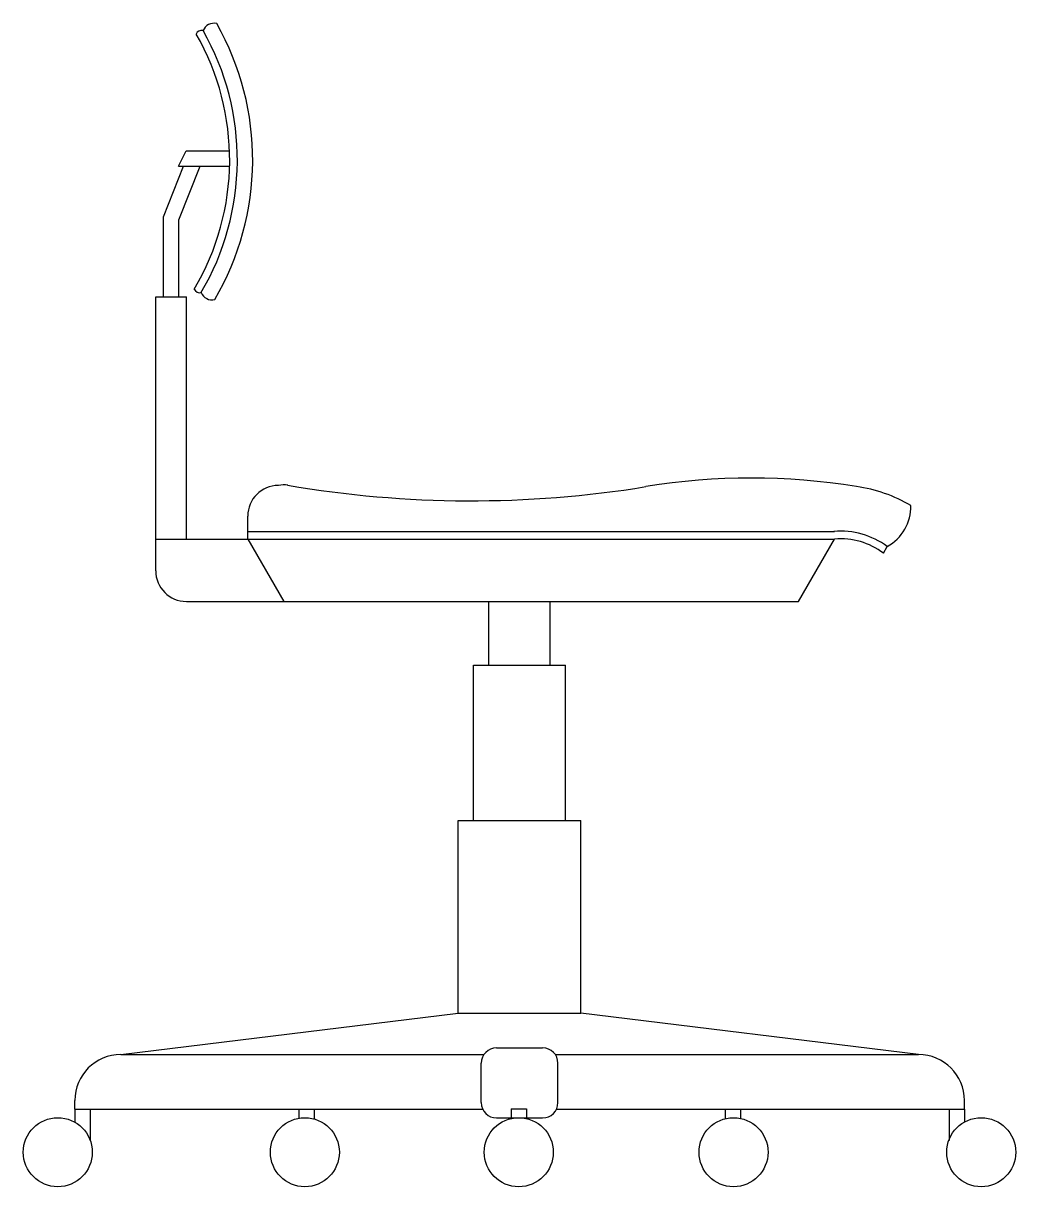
# Model space of a CAD drawing. Extents: x -9.145 to -8.497, y -5.584 to -4.825.
import ezdxf

# ---------------------------------------------------------------- set-up
doc = ezdxf.new("R2010")
doc.units = 0
doc.header["$LTSCALE"] = 0.5
doc.layers.get('0').update_dxf_attribs({"linetype": 'CONTINUOUS'})

msp = doc.modelspace()

# ---------------------------------------------------------------- linework, layer by layer
at = {"color": 0}
for p, q in [((-9.04335, -4.91821), (-9.03835, -4.90821)), ((-9.03835, -4.90821), (-9.01003, -4.90821)), ((-9.05317, -4.95114), (-9.03999, -4.91821)), ((-9.04335, -4.91821), (-9.00997, -4.91821)), ((-9.04317, -4.95307), (-9.02922, -4.91821)), ((-9.05317, -5.00335), (-9.05317, -4.95114)), ((-9.04317, -5.00335), (-9.04317, -4.95307)), ((-9.05817, -5.18198), (-9.05817, -5.00335)), ((-9.05817, -5.00335), (-9.03817, -5.00335)), ((-9.04317, -5.00335), (-9.03817, -5.00335)), ((-9.03817, -5.16133), (-9.03817, -5.00335)), ((-8.99817, -5.16133), (-8.99817, -5.14633)), ((-8.99817, -5.15633), (-8.6155, -5.15633)), ((-9.05817, -5.16133), (-8.6155, -5.16133)), ((-8.99817, -5.16133), (-8.9747, -5.20198)), ((-8.63897, -5.20198), (-8.6155, -5.16133)), ((-8.58371, -5.17055), (-8.58119, -5.16619)), ((-9.03817, -5.20198), (-8.63897, -5.20198)), ((-8.84089, -5.24343), (-8.84089, -5.20198)), ((-8.80089, -5.24343), (-8.80089, -5.20198)), ((-8.85089, -5.34481), (-8.85089, -5.24343)), ((-8.85089, -5.24343), (-8.79089, -5.24343)), ((-8.79089, -5.34481), (-8.79089, -5.24343)), ((-8.86089, -5.47045), (-8.86089, -5.34481)), ((-8.86089, -5.34481), (-8.78089, -5.34481)), ((-8.78089, -5.47045), (-8.78089, -5.34481)), ((-9.08089, -5.49735), (-8.86089, -5.47045)), ((-8.86089, -5.47045), (-8.78089, -5.47045)), ((-8.56089, -5.49735), (-8.78089, -5.47045)), ((-9.08089, -5.49735), (-8.84414, -5.49735)), ((-8.83589, -5.49301), (-8.80589, -5.49301)), ((-8.79764, -5.49735), (-8.56089, -5.49735)), ((-8.84589, -5.52872), (-8.84589, -5.50301)), ((-8.79589, -5.52872), (-8.79589, -5.50301)), ((-9.11089, -5.53307), (-9.11089, -5.52735)), ((-8.53089, -5.53307), (-8.53089, -5.52735)), ((-9.11089, -5.53307), (-9.11089, -5.5415)), ((-9.11089, -5.53307), (-8.84489, -5.53307)), ((-9.10089, -5.53307), (-9.10089, -5.55331)), ((-8.96489, -5.53307), (-8.96489, -5.53891)), ((-8.95489, -5.53307), (-8.95489, -5.53938)), ((-8.82639, -5.53272), (-8.82639, -5.53856)), ((-8.82639, -5.53272), (-8.81639, -5.53272)), ((-8.81639, -5.53272), (-8.81639, -5.53903)), ((-8.79689, -5.53307), (-8.53089, -5.53307)), ((-8.68689, -5.53307), (-8.68689, -5.53938)), ((-8.67689, -5.53307), (-8.67689, -5.53891)), ((-8.54089, -5.53307), (-8.54089, -5.55331)), ((-8.53089, -5.53307), (-8.53089, -5.5415)), ((-8.83589, -5.53872), (-8.80589, -5.53872))]:
    msp.add_line(p, q, dxfattribs=at)
for centre in [(-9.12201, -5.56106), (-8.96092, -5.56106), (-8.82148, -5.56106), (-8.68143, -5.56106), (-8.51993, -5.56106)]:
    msp.add_circle(centre, 0.0225, dxfattribs=at)
for centre, radius, start, end in [((-9.02827, -4.83334), 0.0037, 74.62888, 159.80162), ((-9.17503, -4.91409), 0.1701, 329.38455, 29.71536), ((-9.02015, -4.83272), 0.00773, 76.8405, 157.59), ((-9.02729, -4.82978), 0, 329.25776, 0), ((-9.17503, -4.91409), 0.1801, 329.63505, 29.57646), ((-9.17503, -4.91409), 0.1651, 329.34518, 29.79112), ((-9.02952, -4.997), 0.0037, 200.19838, 285.37112), ((-9.0214, -4.99762), 0.00773, 202.41, 283.27096), ((-9.02729, -5.00145), 0, 0, 30.74224), ((-8.97817, -5.14633), 0.02, 90, 180), ((-8.97465, -5.14513), 0.01913, 82.42541, 100.61068), ((-8.85255, -4.42862), 0.70773, 260.27243, 279.27328), ((-8.6699, -5.54727), 0.42574, 80.72672, 99.27328), ((-8.61471, -5.22325), 0.09709, 59.70621, 82.05783), ((-8.59603, -5.13978), 0.03029, 299.32596, 0.67404), ((-8.61143, -5.20673), 0.05058, 53.27248, 95.12263), ((-8.61143, -5.20673), 0.04558, 52.53043, 95.12263), ((-9.03817, -5.18198), 0.02, 180, 270), ((-9.08089, -5.52735), 0.03, 90, 180), ((-8.83589, -5.50301), 0.01, 90, 180), ((-8.80589, -5.50301), 0.01, 0, 90), ((-8.56089, -5.52735), 0.03, 0, 90), ((-8.83589, -5.52872), 0.01, 180, 270), ((-8.80589, -5.52872), 0.01, 270, 0)]:
    msp.add_arc(centre, radius, start, end, dxfattribs=at)

doc.saveas('drawing.dxf')
